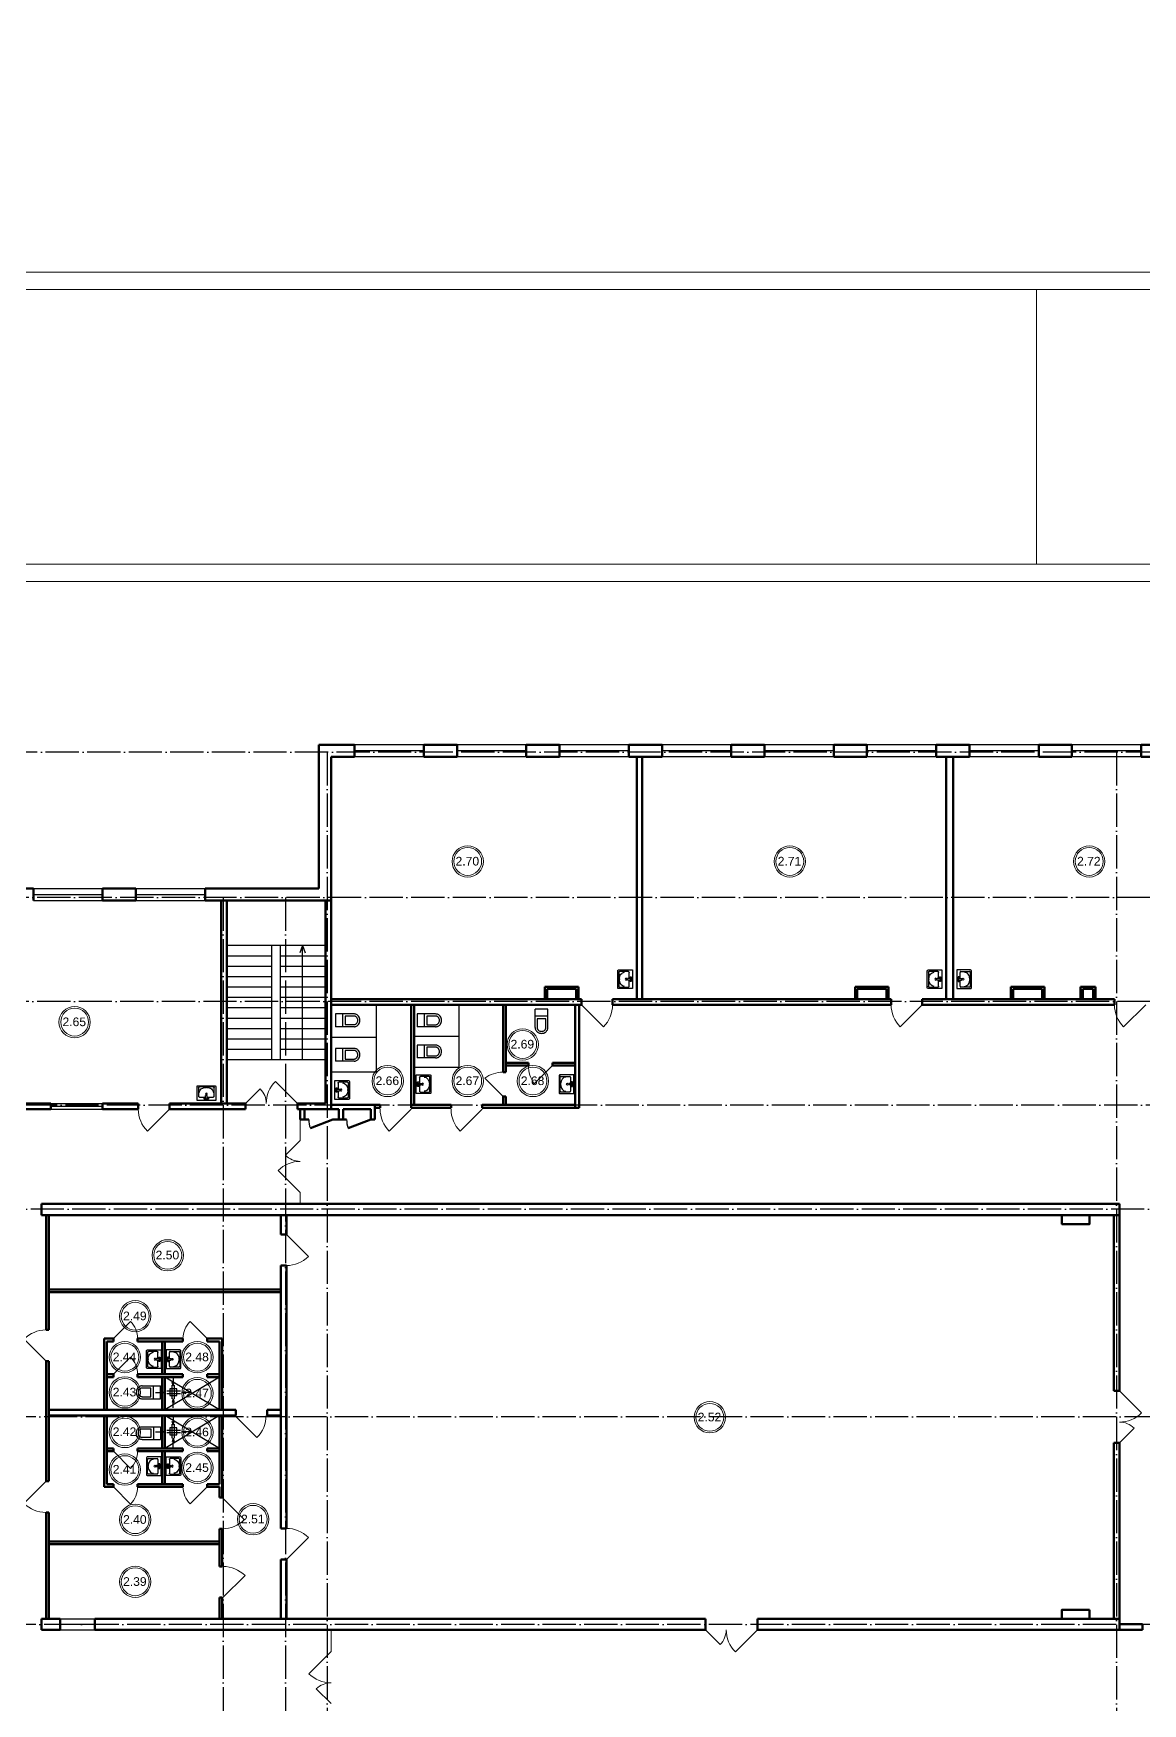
# Model space of a CAD drawing. Header units: millimetres. Extents: x 1982 to 10001982, y -1005230 to 4320529.
# Drawn here: x 2392405 to 2424440, y 1149944 to 1198181 of the extents above; entities that cross this region are included whole.
import ezdxf
from ezdxf.enums import TextEntityAlignment as Align

# ---------------------------------------------------------------- set-up
doc = ezdxf.new("R2010")
doc.units = ezdxf.units.MM
doc.linetypes.add('ACAD_ISO04W100', pattern=[30, 24, -3, 0, -3])
for name, color, linetype, lineweight in [('Level 50', 7, 'Continuous', 0), ('Двери', 250, 'Continuous', 5), ('Стены', 7, 'Continuous', 50)]:
    doc.layers.add(name, color=color, linetype=linetype, lineweight=lineweight)
for name, color, linetype in [('SANTEH', 7, 'Continuous'), ('Окна', 127, 'Continuous'), ('Оси', 30, 'Continuous'), ('размеры оси', 163, 'Continuous'), ('Сантехника', 7, 'Continuous')]:
    doc.layers.add(name, color=color, linetype=linetype)
doc.styles.add('Style-Arial', font='arial.ttf')

# ---------------------------------------------------------------- blocks, each defined once
blk = doc.blocks.new('*U49')
at = {"color": 7, "linetype": 'Continuous', "lineweight": 0}
for p, q in [((21.025, 29.7), (21.025, 34.988)), ((21.025, -34.987), (21.025, -29.7))]:
    blk.add_line(p, q, dxfattribs=at)
at = {"color": 7, "linetype": 'Continuous', "lineweight": 0, "flags": 128}
blk.add_lwpolyline([(63.075, 29.7), (63.075, -29.7), (-63.075, -29.7), (-63.075, 29.7), (63.075, 29.7)], close=True, dxfattribs=at)
at = {"layer": 'Level 50', "color": 7, "linetype": 'Continuous', "lineweight": 13}
for p, q in [((62.575, 29.2), (-61.075, 29.2)), ((62.575, -29.2), (-62.275, -29.2))]:
    blk.add_line(p, q, dxfattribs=at)
blk = doc.blocks.new('Rac7')
at = {"color": 0}
for p, q in [((-39501, -24232), (-39501, -23830)), ((-39474, -23808), (-38988, -23808)), ((-39457, -23859), (-39457, -24115)), ((-39032, -23838), (-39430, -23838)), ((-39253, -24186), (-39253, -24094)), ((-39221, -23855), (-39241, -23855)), ((-39209, -24186), (-39209, -24094)), ((-39005, -24115), (-39005, -23859)), ((-39005, -23859), (-39005, -23859)), ((-38961, -23830), (-38961, -24232)), ((-38961, -24232), (-39501, -24232)), ((-39430, -24136), (-39253, -24136)), ((-39297, -24164), (-39253, -24164)), ((-39297, -24194), (-39297, -24164)), ((-39165, -24194), (-39297, -24194)), ((-39253, -24186), (-39209, -24186)), ((-39209, -24136), (-39032, -24136)), ((-39209, -24164), (-39165, -24164)), ((-39165, -24164), (-39165, -24194))]:
    blk.add_line(p, q, dxfattribs=at)
at = {"color": 0, "extrusion": (0, 0, -1)}
for centre, major_axis, start_param, end_param in [((-39474, -23830), (-27, 0), 0, 1.570796), ((-39430, -23859), (-27, 0), 0, 1.570796), ((-39430, -24115), (-27, 0), -1.570796, 0), ((-39241, -24007), (-194, 0), 0, 1.570796), ((-39231, -24104), (-25.3, 0), 0.552816, 2.588777), ((-39221, -24007), (-194, 0), 1.570796, 3.141593), ((-39032, -23859), (-27, 0), 1.570796, 3.141593), ((-39032, -24115), (-27, 0), -3.141593, -1.570796), ((-38988, -23830), (-27, 0), 1.570796, 3.141593)]:
    blk.add_ellipse(centre, major_axis=major_axis, ratio=0.785714, start_param=start_param, end_param=end_param, dxfattribs=at)
blk.add_ellipse((-39231, -24048), major_axis=(-27.9, 0), ratio=0.785714, dxfattribs=at)
blk = doc.blocks.new('WC With Cistern_103')
at = {"layer": 'SANTEH', "linetype": 'Continuous'}
for p, q in [((0, 170), (0, 700)), ((370, 700), (0, 700)), ((370, 500), (0, 500)), ((370, 170), (370, 700)), ((60, 425), (60, 170)), ((310, 425), (60, 425)), ((310, 170), (310, 425))]:
    blk.add_line(p, q, dxfattribs=at)
for points in [[(0, 170), (1, 151), (4, 133), (10, 115), (17, 97), (27, 81), (38, 66), (51, 52), (65, 40)], [(60, 170), (61, 158), (63, 146), (66, 135), (71, 124), (77, 114), (84, 104), (92, 96), (101, 88)], [(65, 40), (92, 23), (122, 10), (153, 3), (185, 0), (217, 3), (248, 10), (278, 23), (305, 40)], [(101, 88), (120, 76), (141, 67), (163, 62), (185, 60), (207, 62), (229, 67), (250, 76), (269, 88)], [(269, 88), (278, 96), (286, 104), (293, 114), (299, 124), (304, 135), (307, 146), (309, 158), (310, 170)], [(305, 40), (319, 52), (332, 66), (343, 81), (353, 97), (360, 115), (366, 133), (369, 151), (370, 170)]]:
    blk.add_lwpolyline(points, dxfattribs=at)
blk = doc.blocks.new('*U128')
at = {"layer": 'размеры оси', "color": 7}
for p, q in [((-259, -5), (-361, 25)), ((-196, 42), (203, 42)), ((-39, -186), (-39, 212)), ((-6, 191), (-36, 293)), ((-6, 449), (-6, 191)), ((-6, 191), (24, 293)), ((31, -186), (31, 212)), ((259, -5), (361, 25)), ((-517, -5), (-259, -5)), ((-259, -5), (-361, -35)), ((-196, -29), (203, -29)), ((-6, -191), (-36, -293)), ((-6, -449), (-6, -191)), ((-6, -191), (24, -293)), ((517, -5), (259, -5)), ((259, -5), (361, -35))]:
    blk.add_line(p, q, dxfattribs=at)
blk.add_3dface([(-102, -94), (98, -94), (98, 106), (-102, 106)], dxfattribs=at)

msp = doc.modelspace()

# ---------------------------------------------------------------- linework, layer by layer
for p, q in [((2400840.421, 1171834.059), (2397990.421, 1171834.059)), ((2399290.421, 1168534.059), (2399290.421, 1171834.059)), ((2399540.421, 1168534.059), (2399540.421, 1171834.059)), ((2400180.41, 1171834.059), (2400102.885, 1171626.215)), ((2400180.41, 1168534.059), (2400180.41, 1171834.059)), ((2400180.41, 1171834.059), (2400257.935, 1171626.215)), ((2399290.421, 1171534.059), (2397990.421, 1171534.059)), ((2399290.421, 1171234.059), (2397990.421, 1171234.059)), ((2400840.421, 1171534.059), (2399540.421, 1171534.059)), ((2400840.421, 1171234.059), (2399540.421, 1171234.059)), ((2399290.421, 1170934.059), (2397990.421, 1170934.059)), ((2400840.421, 1170934.059), (2399540.421, 1170934.059)), ((2399290.421, 1170634.059), (2397990.421, 1170634.059)), ((2399290.421, 1170334.059), (2397990.421, 1170334.059)), ((2400840.421, 1170634.059), (2399540.421, 1170634.059)), ((2400840.421, 1170334.059), (2399540.421, 1170334.059)), ((2399290.421, 1170034.059), (2397990.421, 1170034.059)), ((2400840.421, 1170034.059), (2399540.421, 1170034.059)), ((2399290.421, 1169734.059), (2397990.421, 1169734.059)), ((2399290.421, 1169434.059), (2397990.421, 1169434.059)), ((2400840.421, 1169734.059), (2399540.421, 1169734.059)), ((2400840.421, 1169434.059), (2399540.421, 1169434.059)), ((2399290.421, 1169134.059), (2397990.421, 1169134.059)), ((2399290.421, 1168834.059), (2397990.421, 1168834.059)), ((2400840.421, 1169134.059), (2399540.421, 1169134.059)), ((2400840.421, 1168834.059), (2399540.421, 1168834.059)), ((2400840.421, 1168534.059), (2397990.421, 1168534.059)), ((2392905.421, 1167274.059), (2394405.421, 1167274.059)), ((2392905.421, 1167194.059), (2394405.421, 1167194.059)), ((2392905.421, 1167114.059), (2394405.421, 1167114.059)), ((2397780.421, 1158424.059), (2396205.867, 1159374.059)), ((2397780.421, 1159374.059), (2396205.867, 1158424.059)), ((2397780.421, 1158262.73), (2396205.867, 1157312.73)), ((2397780.421, 1157312.73), (2396205.867, 1158262.73)), ((2393174.975, 1152394.059), (2394174.975, 1152394.059)), ((2393174.975, 1152234.059), (2394174.975, 1152234.059)), ((2393174.975, 1152074.059), (2394174.975, 1152074.059))]:
    msp.add_line(p, q)
at = {"color": 7, "linetype": 'Continuous', "lineweight": 13}
for centre, radius in [((2404948.592, 1174266.264), 452.013), ((2404948.592, 1174266.264), 402.013), ((2414252.143, 1174266.264), 452.013), ((2414252.143, 1174266.264), 402.013), ((2422897.8, 1174266.264), 452.013), ((2422897.8, 1174266.264), 402.013), ((2393596.351, 1169626.522), 452.013), ((2393596.351, 1169626.522), 402.013), ((2406537.394, 1168980.925), 452.013), ((2406537.394, 1168980.925), 402.013), ((2402637.973, 1167925.189), 452.013), ((2402637.973, 1167925.189), 402.013), ((2404948.592, 1167925.189), 452.013), ((2404948.592, 1167925.189), 402.013), ((2406832.62, 1167925.189), 452.013), ((2406832.62, 1167925.189), 402.013), ((2396285.547, 1162890.632), 452.013), ((2396285.547, 1162890.632), 402.013), ((2395345.073, 1161132.473), 452.013), ((2395345.073, 1161132.473), 402.013), ((2395047.301, 1159949.563), 452.013), ((2395047.301, 1159949.563), 402.013), ((2397142.225, 1159948.757), 452.013), ((2397142.225, 1159948.757), 402.013), ((2395047.301, 1158933.469), 452.013), ((2395047.301, 1158933.469), 402.013), ((2397142.225, 1158905.83), 452.013), ((2397142.225, 1158905.83), 402.013), ((2411941.763, 1158212.381), 452.013), ((2395047.301, 1157787.97), 452.013), ((2395047.301, 1157787.97), 402.013), ((2397142.225, 1157781.559), 452.013), ((2397142.225, 1157781.559), 402.013), ((2411941.763, 1158212.381), 402.013), ((2395047.301, 1156702.362), 452.013), ((2395047.301, 1156702.362), 402.013), ((2397142.225, 1156753.202), 452.013), ((2397142.225, 1156753.202), 402.013), ((2395345.073, 1155254.005), 452.013), ((2395345.073, 1155254.005), 402.013), ((2398751.48, 1155266.859), 452.013), ((2398751.48, 1155266.859), 402.013), ((2395345.073, 1153461.188), 452.013), ((2395345.073, 1153461.188), 402.013)]:
    msp.add_circle(centre, radius, dxfattribs=at)
at = {"layer": 'SANTEH'}
for p, q in [((2402300.421, 1170124.059), (2402300.421, 1168179.741)), ((2404700.421, 1168324.059), (2404700.421, 1170124.059)), ((2402300.421, 1169177.165), (2401023.406, 1169177.165)), ((2403400.421, 1169224.059), (2404700.421, 1169224.059)), ((2403400.421, 1168324.059), (2404700.421, 1168324.059)), ((2402300.421, 1168179.741), (2401023.406, 1168179.741))]:
    msp.add_line(p, q, dxfattribs=at)
for centre in [(2401057.315, 1166814.059), (2402150.421, 1166814.059)]:
    msp.add_arc(centre, 700, 180, 201.0579294, dxfattribs=at)
at = {"layer": 'Двери'}
for p, q in [((2408233.464, 1170124.059), (2408869.86, 1169487.663)), ((2418077.867, 1170124.059), (2417441.471, 1169487.663)), ((2424529.252, 1170124.059), (2423892.856, 1169487.663)), ((2407400.421, 1168374.059), (2406871.931, 1167845.569)), ((2400030.421, 1167274.059), (2399394.025, 1167910.455)), ((2405970.421, 1167479.368), (2405441.931, 1168007.858)), ((2398530.421, 1167274.059), (2398954.685, 1167698.323)), ((2396334.824, 1167114.059), (2395698.428, 1166477.663)), ((2403320.421, 1167114.059), (2402684.025, 1166477.663)), ((2405367.619, 1167114.059), (2404731.223, 1166477.663)), ((2400110.421, 1166814.059), (2400110.421, 1166204.059)), ((2400110.421, 1166204.059), (2399686.157, 1165779.795)), ((2400110.421, 1164704.059), (2399474.025, 1165340.455)), ((2400110.421, 1164704.059), (2400110.421, 1164384.059)), ((2399710.421, 1163494.724), (2400346.817, 1162858.328)), ((2394715.867, 1160485.388), (2395210.842, 1160980.363)), ((2397425.867, 1160484.059), (2396930.892, 1160979.034)), ((2392770.421, 1159834.724), (2392134.025, 1160471.12)), ((2394715.867, 1159455.388), (2395210.842, 1159950.363)), ((2423770.421, 1158974.059), (2424406.817, 1158337.663)), ((2398225.867, 1158264.059), (2398862.263, 1157627.663)), ((2423770.421, 1157474.059), (2424194.685, 1157898.323)), ((2394715.867, 1157232.73), (2395210.842, 1156737.756)), ((2392770.421, 1156364.724), (2392134.025, 1155728.328)), ((2394715.867, 1156202.73), (2395210.842, 1155707.756)), ((2397425.867, 1156204.059), (2396930.892, 1155709.085)), ((2397860.421, 1155893.395), (2398496.817, 1155256.999)), ((2399710.421, 1154104.724), (2400346.817, 1154741.12)), ((2397880.421, 1153004.724), (2398516.817, 1153641.12)), ((2401000.421, 1151444.059), (2401000.421, 1152074.059)), ((2411814.975, 1152074.059), (2412239.239, 1151649.795)), ((2413314.975, 1152074.059), (2412678.579, 1151437.663)), ((2401000.421, 1151444.059), (2400364.025, 1150807.663)), ((2401000.421, 1149944.059), (2400576.157, 1150368.323))]:
    msp.add_line(p, q, dxfattribs=at)
for centre, radius, start, end in [((2408233.464, 1170124.059), 900, 315, 0), ((2418077.867, 1170124.059), 900, 180, 225), ((2424529.252, 1170124.059), 900, 180, 225), ((2407600.421, 1168374.059), 900, 180, 215.959369), ((2400030.421, 1167274.059), 900, 135, 180), ((2405970.421, 1167279.368), 900, 90, 125.959369), ((2398530.421, 1167274.059), 600, 0, 45), ((2396334.824, 1167114.059), 900, 180, 225), ((2403320.421, 1167114.059), 900, 180, 225), ((2405367.619, 1167114.059), 900, 180, 225), ((2400110.421, 1164704.059), 900, 90, 135), ((2400110.421, 1166204.059), 600, 225, 270), ((2399710.421, 1163494.724), 900, 270, 315), ((2392770.421, 1159834.724), 900, 90, 135), ((2394715.867, 1160485.388), 700, 0, 45), ((2397425.867, 1160484.059), 700, 135, 180), ((2394715.867, 1159455.388), 700, 0, 45), ((2398225.867, 1158264.059), 900, 315, 0), ((2423770.421, 1158974.059), 900, 270, 315), ((2423770.421, 1157474.059), 600, 45, 90), ((2394715.867, 1157232.73), 700, 315, 0), ((2394715.867, 1156202.73), 700, 315, 0), ((2397425.867, 1156204.059), 700, 180, 225), ((2392770.421, 1156364.724), 900, 225, 270), ((2397860.421, 1155893.395), 900, 270, 315), ((2399710.421, 1154104.724), 900, 45, 90), ((2397880.421, 1153004.724), 900, 45, 90), ((2411814.975, 1152074.059), 600, 315, 0), ((2413314.975, 1152074.059), 900, 180, 225), ((2401000.421, 1151444.059), 900, 225, 270), ((2401000.421, 1149944.059), 600, 90, 135)]:
    msp.add_arc(centre, radius, start, end, dxfattribs=at)
at = {"layer": 'Окна'}
for p, q in [((2403680.421, 1177634.059), (2401680.421, 1177634.059)), ((2406640.421, 1177634.059), (2404640.421, 1177634.059)), ((2409600.421, 1177634.059), (2407600.421, 1177634.059)), ((2412560.421, 1177634.059), (2410560.421, 1177634.059)), ((2415520.421, 1177634.059), (2413520.421, 1177634.059)), ((2418480.421, 1177634.059), (2416480.421, 1177634.059)), ((2421440.421, 1177634.059), (2419440.421, 1177634.059)), ((2424400.421, 1177634.059), (2422400.421, 1177634.059)), ((2403680.421, 1177459.059), (2401680.421, 1177459.059)), ((2403680.421, 1177284.059), (2401680.421, 1177284.059)), ((2406640.421, 1177459.059), (2404640.421, 1177459.059)), ((2406640.421, 1177284.059), (2404640.421, 1177284.059)), ((2409600.421, 1177459.059), (2407600.421, 1177459.059)), ((2409600.421, 1177284.059), (2407600.421, 1177284.059)), ((2412560.421, 1177459.059), (2410560.421, 1177459.059)), ((2412560.421, 1177284.059), (2410560.421, 1177284.059)), ((2415520.421, 1177459.059), (2413520.421, 1177459.059)), ((2415520.421, 1177284.059), (2413520.421, 1177284.059)), ((2418480.421, 1177459.059), (2416480.421, 1177459.059)), ((2418480.421, 1177284.059), (2416480.421, 1177284.059)), ((2421440.421, 1177459.059), (2419440.421, 1177459.059)), ((2421440.421, 1177284.059), (2419440.421, 1177284.059)), ((2424400.421, 1177459.059), (2422400.421, 1177459.059)), ((2424400.421, 1177284.059), (2422400.421, 1177284.059)), ((2392405.421, 1173484.059), (2394405.421, 1173484.059)), ((2392405.421, 1173309.059), (2394405.421, 1173309.059)), ((2392405.421, 1173134.059), (2394405.421, 1173134.059)), ((2395365.421, 1173484.059), (2397365.421, 1173484.059)), ((2395365.421, 1173309.059), (2397365.421, 1173309.059)), ((2395365.421, 1173134.059), (2397365.421, 1173134.059)), ((2392405.421, 1167274.059), (2392905.421, 1167274.059))]:
    msp.add_line(p, q, dxfattribs=at)
at = {"layer": 'Оси', "linetype": 'ACAD_ISO04W100', "ltscale": 40}
for p, q in [((2428521.122, 1177424.059), (2343540.724, 1177424.059)), ((2400890.421, 1177424.059), (2400890.421, 1133402.682)), ((2423690.421, 1177424.059), (2423690.421, 1133402.682)), ((2428276.32, 1173224.059), (2343540.724, 1173224.059)), ((2397890.421, 1173224.059), (2397890.421, 1133402.682)), ((2399690.421, 1173224.059), (2399690.421, 1133402.682)), ((2428276.32, 1170224.059), (2343540.724, 1170224.059)), ((2427890.421, 1167224.059), (2343540.724, 1167224.059)), ((2434090.421, 1164224.059), (2343540.724, 1164224.059)), ((2434475.298, 1158224.059), (2343540.724, 1158224.059)), ((2434475.298, 1152224.059), (2343540.724, 1152224.059))]:
    msp.add_line(p, q, dxfattribs=at)
at = {"layer": 'Стены'}
for p, q in [((2400650.421, 1177634.059), (2400650.421, 1173484.059)), ((2401680.421, 1177634.059), (2400650.421, 1177634.059)), ((2401680.421, 1177284.059), (2401680.421, 1177634.059)), ((2404640.421, 1177634.059), (2403680.421, 1177634.059)), ((2403680.421, 1177284.059), (2403680.421, 1177634.059)), ((2404640.421, 1177284.059), (2404640.421, 1177634.059)), ((2407600.421, 1177634.059), (2406640.421, 1177634.059)), ((2406640.421, 1177284.059), (2406640.421, 1177634.059)), ((2407600.421, 1177284.059), (2407600.421, 1177634.059)), ((2410560.421, 1177634.059), (2409600.421, 1177634.059)), ((2409600.421, 1177284.059), (2409600.421, 1177634.059)), ((2410560.421, 1177284.059), (2410560.421, 1177634.059)), ((2413520.421, 1177634.059), (2412560.421, 1177634.059)), ((2412560.421, 1177284.059), (2412560.421, 1177634.059)), ((2413520.421, 1177284.059), (2413520.421, 1177634.059)), ((2416480.421, 1177634.059), (2415520.421, 1177634.059)), ((2415520.421, 1177284.059), (2415520.421, 1177634.059)), ((2416480.421, 1177284.059), (2416480.421, 1177634.059)), ((2419440.421, 1177634.059), (2418480.421, 1177634.059)), ((2418480.421, 1177284.059), (2418480.421, 1177634.059)), ((2419440.421, 1177284.059), (2419440.421, 1177634.059)), ((2422400.421, 1177634.059), (2421440.421, 1177634.059)), ((2421440.421, 1177284.059), (2421440.421, 1177634.059)), ((2422400.421, 1177284.059), (2422400.421, 1177634.059)), ((2425360.421, 1177634.059), (2424400.421, 1177634.059)), ((2424400.421, 1177284.059), (2424400.421, 1177634.059)), ((2401000.421, 1177284.059), (2401000.421, 1173134.059)), ((2401680.421, 1177284.059), (2401000.421, 1177284.059)), ((2404640.421, 1177284.059), (2403680.421, 1177284.059)), ((2407600.421, 1177284.059), (2406640.421, 1177284.059)), ((2410560.421, 1177284.059), (2409600.421, 1177284.059)), ((2409830.421, 1177284.059), (2409830.421, 1170284.059)), ((2409990.421, 1177284.059), (2409990.421, 1170284.059)), ((2413520.421, 1177284.059), (2412560.421, 1177284.059)), ((2416480.421, 1177284.059), (2415520.421, 1177284.059)), ((2419440.421, 1177284.059), (2418480.421, 1177284.059)), ((2418770.421, 1177284.059), (2418770.421, 1170284.059)), ((2418970.421, 1177284.059), (2418970.421, 1170284.059)), ((2422400.421, 1177284.059), (2421440.421, 1177284.059)), ((2425360.421, 1177284.059), (2424400.421, 1177284.059)), ((2392405.421, 1173484.059), (2391445.421, 1173484.059)), ((2392405.421, 1173484.059), (2392405.421, 1173134.059)), ((2395365.421, 1173484.059), (2394405.421, 1173484.059)), ((2394405.421, 1173484.059), (2394405.421, 1173134.059)), ((2395365.421, 1173134.059), (2394405.421, 1173134.059)), ((2395365.421, 1173484.059), (2395365.421, 1173134.059)), ((2400650.421, 1173484.059), (2397365.421, 1173484.059)), ((2397365.421, 1173484.059), (2397365.421, 1173134.059)), ((2401000.421, 1173134.059), (2397365.421, 1173134.059)), ((2397830.421, 1167274.059), (2397830.421, 1173134.059)), ((2397990.421, 1167274.059), (2397990.421, 1173134.059)), ((2400840.421, 1167274.059), (2400840.421, 1173134.059)), ((2401000.421, 1167114.059), (2401000.421, 1173134.059)), ((2401000.421, 1170284.059), (2408233.464, 1170284.059)), ((2407175.421, 1170649.059), (2407175.421, 1170284.059)), ((2407175.421, 1170649.059), (2408145.421, 1170649.059)), ((2407240.421, 1170584.059), (2407240.421, 1170284.059)), ((2407240.421, 1170584.059), (2408080.421, 1170584.059)), ((2408080.421, 1170584.059), (2408080.421, 1170284.059)), ((2408145.421, 1170649.059), (2408145.421, 1170284.059)), ((2408233.464, 1170284.059), (2408233.464, 1170124.059)), ((2409133.464, 1170284.059), (2417177.867, 1170284.059)), ((2409133.464, 1170284.059), (2409133.464, 1170124.059)), ((2416135.421, 1170649.059), (2416135.421, 1170284.059)), ((2416135.421, 1170649.059), (2417105.421, 1170649.059)), ((2416200.421, 1170584.059), (2417040.421, 1170584.059)), ((2416200.421, 1170584.059), (2416200.421, 1170284.059)), ((2417040.421, 1170584.059), (2417040.421, 1170284.059)), ((2417105.421, 1170649.059), (2417105.421, 1170284.059)), ((2417177.867, 1170284.059), (2417177.867, 1170124.059)), ((2418077.867, 1170284.059), (2423629.252, 1170284.059)), ((2418077.867, 1170284.059), (2418077.867, 1170124.059)), ((2420635.421, 1170649.059), (2420635.421, 1170284.059)), ((2420635.421, 1170649.059), (2421605.421, 1170649.059)), ((2420700.421, 1170584.059), (2420700.421, 1170284.059)), ((2420700.421, 1170584.059), (2421540.421, 1170584.059)), ((2421540.421, 1170584.059), (2421540.421, 1170284.059)), ((2421605.421, 1170649.059), (2421605.421, 1170284.059)), ((2422650.421, 1170649.059), (2422650.421, 1170284.059)), ((2422650.421, 1170649.059), (2423080.421, 1170649.059)), ((2422715.421, 1170584.059), (2422715.421, 1170284.059)), ((2422715.421, 1170584.059), (2423015.421, 1170584.059)), ((2423015.421, 1170584.059), (2423015.421, 1170284.059)), ((2423080.421, 1170649.059), (2423080.421, 1170284.059)), ((2423629.252, 1170284.059), (2423629.252, 1170124.059)), ((2401000.421, 1170124.059), (2408233.464, 1170124.059)), ((2403320.421, 1167234.059), (2403320.421, 1170124.059)), ((2403400.421, 1167234.059), (2403400.421, 1170124.059)), ((2405970.421, 1168179.368), (2405970.421, 1170124.059)), ((2406050.421, 1168179.368), (2406050.421, 1170124.059)), ((2408050.421, 1167154.059), (2408050.421, 1170124.059)), ((2408170.421, 1167154.059), (2408170.421, 1170124.059)), ((2409133.464, 1170124.059), (2417177.867, 1170124.059)), ((2418077.867, 1170124.059), (2423629.252, 1170124.059)), ((2406050.421, 1168454.059), (2406700.421, 1168454.059)), ((2406050.421, 1168374.059), (2406700.421, 1168374.059)), ((2406700.421, 1168454.059), (2406700.421, 1168374.059)), ((2407400.421, 1168454.059), (2408050.421, 1168454.059)), ((2407400.421, 1168454.059), (2407400.421, 1168374.059)), ((2407400.421, 1168374.059), (2408050.421, 1168374.059)), ((2405970.421, 1168179.368), (2406050.421, 1168179.368)), ((2405970.421, 1167234.059), (2405970.421, 1167479.368)), ((2405970.421, 1167479.368), (2406050.421, 1167479.368)), ((2406050.421, 1167234.059), (2406050.421, 1167479.368)), ((2392905.421, 1167274.059), (2391786.195, 1167274.059)), ((2392905.421, 1167114.059), (2391786.195, 1167114.059)), ((2392905.421, 1167274.059), (2392905.421, 1167114.059)), ((2395434.824, 1167274.059), (2394405.421, 1167274.059)), ((2394405.421, 1167274.059), (2394405.421, 1167114.059)), ((2395434.824, 1167114.059), (2394405.421, 1167114.059)), ((2395434.824, 1167274.059), (2395434.824, 1167114.059)), ((2398530.421, 1167274.059), (2396334.824, 1167274.059)), ((2396334.824, 1167274.059), (2396334.824, 1167114.059)), ((2398530.421, 1167114.059), (2396334.824, 1167114.059)), ((2398530.421, 1167274.059), (2398530.421, 1167114.059)), ((2400840.421, 1167274.059), (2400030.421, 1167274.059)), ((2400030.421, 1167274.059), (2400030.421, 1167114.059)), ((2401000.421, 1167114.059), (2400030.421, 1167114.059)), ((2400110.421, 1167114.059), (2400110.421, 1166814.059)), ((2400230.421, 1167114.059), (2400230.421, 1166814.059)), ((2401000.421, 1167234.059), (2402270.421, 1167234.059)), ((2401000.421, 1167114.059), (2401230.421, 1167114.059)), ((2401230.421, 1167114.059), (2401230.421, 1166814.059)), ((2401350.421, 1167114.059), (2401350.421, 1166814.059)), ((2401350.421, 1167114.059), (2402150.421, 1167114.059)), ((2402150.421, 1167114.059), (2402150.421, 1166814.059)), ((2402270.421, 1167234.059), (2402420.421, 1167234.059)), ((2402270.421, 1167234.059), (2402270.421, 1166814.059)), ((2402270.421, 1167154.059), (2402420.421, 1167154.059)), ((2402420.421, 1167234.059), (2402420.421, 1167154.059)), ((2403320.421, 1167234.059), (2404467.619, 1167234.059)), ((2403320.421, 1167234.059), (2403320.421, 1167154.059)), ((2403320.421, 1167154.059), (2404467.619, 1167154.059)), ((2404467.619, 1167234.059), (2404467.619, 1167154.059)), ((2405367.619, 1167234.059), (2408050.421, 1167234.059)), ((2405367.619, 1167234.059), (2405367.619, 1167154.059)), ((2405367.619, 1167154.059), (2408170.421, 1167154.059)), ((2400357.315, 1166814.059), (2400110.421, 1166814.059)), ((2401057.315, 1166814.059), (2400404.063, 1166562.541)), ((2401450.421, 1166814.059), (2401057.315, 1166814.059)), ((2402150.421, 1166814.059), (2401497.168, 1166562.541)), ((2402270.421, 1166814.059), (2402150.421, 1166814.059)), ((2392640.421, 1164374.059), (2423770.421, 1164374.059)), ((2392640.421, 1164054.059), (2392640.421, 1164374.059)), ((2392640.421, 1164054.059), (2423770.421, 1164054.059)), ((2392770.421, 1160734.724), (2392770.421, 1164054.059)), ((2392850.421, 1160734.724), (2392850.421, 1164054.059)), ((2399550.421, 1163494.724), (2399550.421, 1164054.059)), ((2399710.421, 1163494.724), (2399710.421, 1164054.059)), ((2423610.421, 1158974.059), (2423610.421, 1164054.059)), ((2423770.421, 1158974.059), (2423770.421, 1164374.059)), ((2399550.421, 1163494.724), (2399710.421, 1163494.724)), ((2399550.421, 1155004.724), (2399550.421, 1162594.724)), ((2399550.421, 1162594.724), (2399710.421, 1162594.724)), ((2399710.421, 1155004.724), (2399710.421, 1162594.724)), ((2392850.421, 1161904.059), (2399550.421, 1161904.059)), ((2392850.421, 1161824.059), (2399550.421, 1161824.059)), ((2392770.421, 1160734.724), (2392850.421, 1160734.724)), ((2394715.867, 1160484.059), (2394450.421, 1160484.059)), ((2394450.421, 1160484.059), (2394450.421, 1158424.059)), ((2394715.867, 1160404.059), (2394530.421, 1160404.059)), ((2394530.421, 1160404.059), (2394530.421, 1158424.059)), ((2394715.867, 1160404.059), (2394715.867, 1160484.059)), ((2396725.867, 1160484.059), (2395415.867, 1160484.059)), ((2395415.867, 1160404.059), (2395415.867, 1160484.059)), ((2396725.867, 1160404.059), (2395415.867, 1160404.059)), ((2396125.867, 1160404.059), (2396125.867, 1159454.059)), ((2396205.867, 1160404.059), (2396205.867, 1159454.059)), ((2396725.867, 1160404.059), (2396725.867, 1160484.059)), ((2397860.421, 1160484.059), (2397425.867, 1160484.059)), ((2397425.867, 1160404.059), (2397425.867, 1160484.059)), ((2397780.421, 1160404.059), (2397425.867, 1160404.059)), ((2397780.421, 1160404.059), (2397780.421, 1158424.059)), ((2397860.421, 1160484.059), (2397860.421, 1158424.059)), ((2392770.421, 1156364.724), (2392770.421, 1159834.724)), ((2392770.421, 1159834.724), (2392850.421, 1159834.724)), ((2392850.421, 1156364.724), (2392850.421, 1159834.724)), ((2394530.421, 1159454.059), (2394715.867, 1159454.059)), ((2394530.421, 1159374.059), (2394715.867, 1159374.059)), ((2394715.867, 1159374.059), (2394715.867, 1159454.059)), ((2395415.867, 1159454.059), (2396725.867, 1159454.059)), ((2395415.867, 1159374.059), (2395415.867, 1159454.059)), ((2395415.867, 1159374.059), (2396725.867, 1159374.059)), ((2396125.867, 1159374.059), (2396125.867, 1158424.059)), ((2396205.867, 1159374.059), (2396205.867, 1158424.059)), ((2396725.867, 1159374.059), (2396725.867, 1159454.059)), ((2397425.867, 1159454.059), (2397780.421, 1159454.059)), ((2397425.867, 1159374.059), (2397425.867, 1159454.059)), ((2397425.867, 1159374.059), (2397780.421, 1159374.059)), ((2423610.421, 1158974.059), (2423770.421, 1158974.059)), ((2392850.421, 1158424.059), (2398255.867, 1158424.059)), ((2392850.421, 1158264.059), (2398255.867, 1158264.059)), ((2394450.421, 1156202.73), (2394450.421, 1158262.73)), ((2394530.421, 1156282.73), (2394530.421, 1158262.73)), ((2396125.867, 1157312.73), (2396125.867, 1158262.73)), ((2396205.867, 1157312.73), (2396205.867, 1158262.73)), ((2397780.421, 1156282.73), (2397780.421, 1158262.73)), ((2397860.421, 1155893.395), (2397860.421, 1158262.73)), ((2398255.867, 1158424.059), (2398255.867, 1158264.059)), ((2399155.867, 1158424.059), (2399550.421, 1158424.059)), ((2399550.421, 1158424.059), (2399155.867, 1158424.059)), ((2399155.867, 1158424.059), (2399155.867, 1158264.059)), ((2399155.867, 1158264.059), (2399550.421, 1158264.059)), ((2399550.421, 1158264.059), (2399155.867, 1158264.059)), ((2394530.421, 1157312.73), (2394715.867, 1157312.73)), ((2394530.421, 1157232.73), (2394715.867, 1157232.73)), ((2394715.867, 1157312.73), (2394715.867, 1157232.73)), ((2395415.867, 1157312.73), (2396725.867, 1157312.73)), ((2395415.867, 1157312.73), (2395415.867, 1157232.73)), ((2395415.867, 1157232.73), (2396725.867, 1157232.73)), ((2396125.867, 1156282.73), (2396125.867, 1157232.73)), ((2396205.867, 1156282.73), (2396205.867, 1157232.73)), ((2396725.867, 1157312.73), (2396725.867, 1157232.73)), ((2397425.867, 1157312.73), (2397780.421, 1157312.73)), ((2397425.867, 1157312.73), (2397425.867, 1157232.73)), ((2397425.867, 1157232.73), (2397780.421, 1157232.73)), ((2423610.421, 1152394.059), (2423610.421, 1157474.059)), ((2423610.421, 1157474.059), (2423770.421, 1157474.059)), ((2423770.421, 1152074.059), (2423770.421, 1157474.059)), ((2392850.421, 1156364.724), (2392770.421, 1156364.724)), ((2394715.867, 1156282.73), (2394530.421, 1156282.73)), ((2394715.867, 1156282.73), (2394715.867, 1156202.73)), ((2396725.867, 1156282.73), (2395415.867, 1156282.73)), ((2395415.867, 1156282.73), (2395415.867, 1156202.73)), ((2396725.867, 1156282.73), (2396725.867, 1156202.73)), ((2397780.421, 1156282.73), (2397425.867, 1156282.73)), ((2397425.867, 1156282.73), (2397425.867, 1156202.73)), ((2394715.867, 1156202.73), (2394450.421, 1156202.73)), ((2396725.867, 1156202.73), (2395415.867, 1156202.73)), ((2397780.421, 1156202.73), (2397425.867, 1156202.73)), ((2397780.421, 1155893.395), (2397780.421, 1156202.73)), ((2397860.421, 1155893.395), (2397780.421, 1155893.395)), ((2392770.421, 1152394.059), (2392770.421, 1155464.724)), ((2392850.421, 1155464.724), (2392770.421, 1155464.724)), ((2392850.421, 1152394.059), (2392850.421, 1155464.724)), ((2397780.421, 1153904.724), (2397780.421, 1154993.395)), ((2397860.421, 1154993.395), (2397780.421, 1154993.395)), ((2397860.421, 1153904.724), (2397860.421, 1154993.395)), ((2399550.421, 1155004.724), (2399710.421, 1155004.724)), ((2392850.421, 1154624.059), (2397780.421, 1154624.059)), ((2392850.421, 1154544.059), (2397780.421, 1154544.059)), ((2397780.421, 1153904.724), (2397860.421, 1153904.724)), ((2399550.421, 1152394.059), (2399550.421, 1154104.724)), ((2399550.421, 1154104.724), (2399710.421, 1154104.724)), ((2399710.421, 1152394.059), (2399710.421, 1154104.724)), ((2397780.421, 1152394.059), (2397780.421, 1153004.724)), ((2397780.421, 1153004.724), (2397860.421, 1153004.724)), ((2397860.421, 1152394.059), (2397860.421, 1153004.724)), ((2392640.421, 1152394.059), (2393174.975, 1152394.059)), ((2392640.421, 1152074.059), (2392640.421, 1152394.059)), ((2393174.975, 1152074.059), (2393174.975, 1152394.059)), ((2394174.975, 1152394.059), (2411814.975, 1152394.059)), ((2394174.975, 1152074.059), (2394174.975, 1152394.059)), ((2411814.975, 1152394.059), (2411814.975, 1152074.059)), ((2413314.975, 1152394.059), (2423770.421, 1152394.059)), ((2413314.975, 1152394.059), (2413314.975, 1152074.059)), ((2392640.421, 1152074.059), (2393174.975, 1152074.059)), ((2394174.975, 1152074.059), (2411814.975, 1152074.059)), ((2413314.975, 1152074.059), (2424440.421, 1152074.059)), ((2423770.421, 1152234.059), (2424440.421, 1152234.059)), ((2424440.421, 1152234.059), (2424440.421, 1152074.059))]:
    msp.add_line(p, q, dxfattribs=at)
for points in [[(2422910.421, 1164054.059), (2422910.421, 1163794.059), (2422110.421, 1163794.059), (2422110.421, 1164054.059)], [(2422910.421, 1152654.059), (2422910.421, 1152394.059), (2422110.421, 1152394.059), (2422110.421, 1152654.059)]]:
    msp.add_lwpolyline(points, close=True, dxfattribs=at)

# ---------------------------------------------------------------- block references
at = {"layer": 'Level 50', "color": 7, "linetype": 'Continuous', "lineweight": 13, "xscale": 1000, "yscale": 1000, "zscale": 1000}
for p in [(2400346.849, 1220481.21), (2400346.849, 1153149.979)]:
    msp.add_blockref('*U49', p, dxfattribs=at)
at = {"layer": 'размеры оси', "color": 7, "lineweight": 0}
for p, rotation in [((2385473.309, 1210094.054), 90.00000000000001), ((2394414.361, 1210094.054), 90.00000000000001), ((2425340.458, 1128434.241), 270), ((2427696.367, 1128602.518), 270), ((2371865.862, 1199118.275), 90.00000000000001), ((2420469.274, 1117568.514), 270)]:
    msp.add_blockref('Rac7', p, dxfattribs=dict(at, rotation=rotation))
at = {"layer": 'размеры оси', "color": 7, "lineweight": 0, "yscale": -1}
for p, rotation in [((2443303.132, 1210094.054), 89.99999999999999), ((2383778.855, 1128602.518), 270), ((2420469.274, 1199118.275), 89.99999999999999), ((2371865.862, 1117568.514), 270)]:
    msp.add_blockref('Rac7', p, dxfattribs=dict(at, rotation=rotation))
at = {"layer": 'размеры оси', "color": 7, "lineweight": 0}
msp.add_blockref('Rac7', (2436631.586, 1191596.671), dxfattribs=at)
at = {"layer": 'размеры оси', "color": 7}
for p in [(2396450.877, 1158932.279), (2396450.877, 1157800.676)]:
    msp.add_blockref('*U128', p, dxfattribs=at)
at = {"layer": 'Сантехника', "color": 0, "lineweight": -2}
for p, rotation in [((2401834.858, 1169492.374), 89.99999999999999), ((2404192.855, 1169490.961), 90), ((2401834.858, 1168498.08), 89.99999999999999), ((2404192.855, 1168590.961), 90), ((2395375.867, 1159118.423), 270)]:
    msp.add_blockref('WC With Cistern_103', p, dxfattribs=dict(at, rotation=rotation))
msp.add_blockref('WC With Cistern_103', (2406895.567, 1169299.525), dxfattribs=at)
at = {"layer": 'Сантехника', "color": 0, "lineweight": -2, "xscale": -1, "rotation": 270}
msp.add_blockref('WC With Cistern_103', (2395375.867, 1157568.366), dxfattribs=at)

# ---------------------------------------------------------------- texts
at = {"color": 7, "linetype": 'Continuous', "lineweight": 13, "style": 'Style-Arial'}
for s, p in [('2.70', (2404598.479, 1174399.013)), ('2.71', (2413902.03, 1174399.013)), ('2.72', (2422547.687, 1174399.013)), ('2.65', (2393246.238, 1169759.272)), ('2.69', (2406187.281, 1169113.674)), ('2.66', (2402287.86, 1168057.938)), ('2.67', (2404598.479, 1168057.938)), ('2.68', (2406482.507, 1168057.938)), ('2.50', (2395935.434, 1163023.381)), ('2.49', (2394994.96, 1161265.223)), ('2.44', (2394697.188, 1160082.312)), ('2.48', (2396792.112, 1160081.506)), ('2.43', (2394697.188, 1159066.219)), ('2.47', (2396792.112, 1159038.579)), ('2.52', (2411591.65, 1158345.13)), ('2.42', (2394697.188, 1157920.719)), ('2.46', (2396792.112, 1157914.309)), ('2.41', (2394697.188, 1156835.112)), ('2.45', (2396792.112, 1156885.952)), ('2.40', (2394994.96, 1155386.755)), ('2.51', (2398401.367, 1155399.609)), ('2.39', (2394994.96, 1153593.938))]:
    msp.add_text(s, height=250, dxfattribs=at).set_placement(p, align=Align.TOP_LEFT)

doc.saveas('drawing.dxf')
